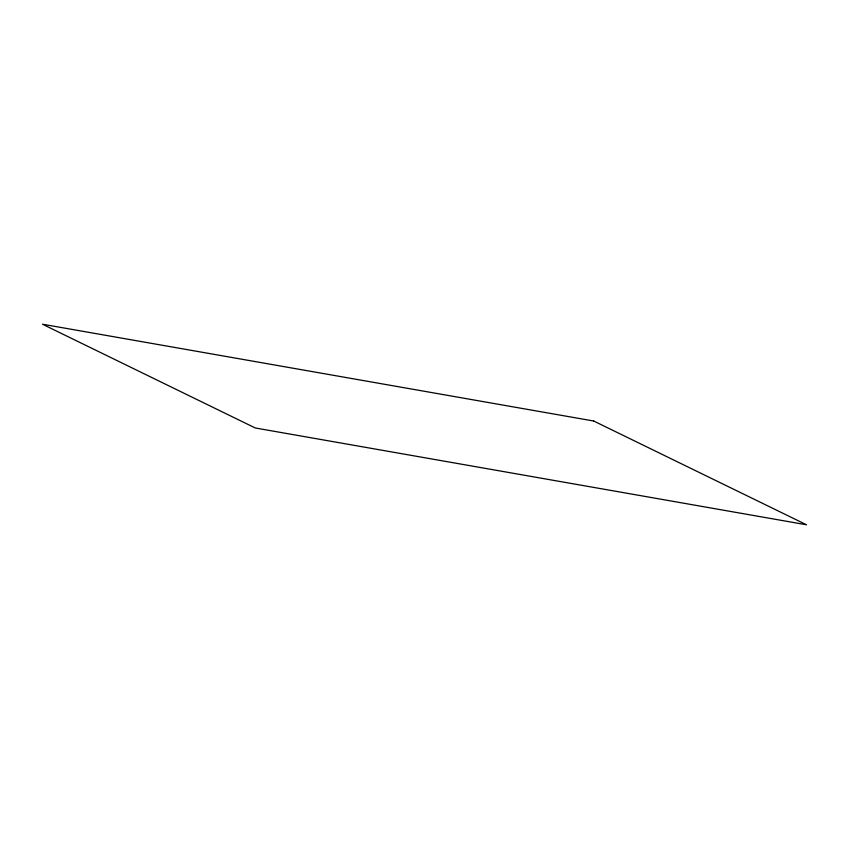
<?xml version="1.0" encoding="UTF-8"?>
<svg xmlns="http://www.w3.org/2000/svg" width="849" height="849" viewBox="0 0 849 849"><rect width="100%" height="100%" fill="white"/><g stroke="black" fill="none" stroke-linecap="round" stroke-linejoin="round"><path stroke-width="1.27" d="M593.716 421.019L42.45 324.212L255.284 427.981L806.55 524.788L593.716 421.019"/></g></svg>
